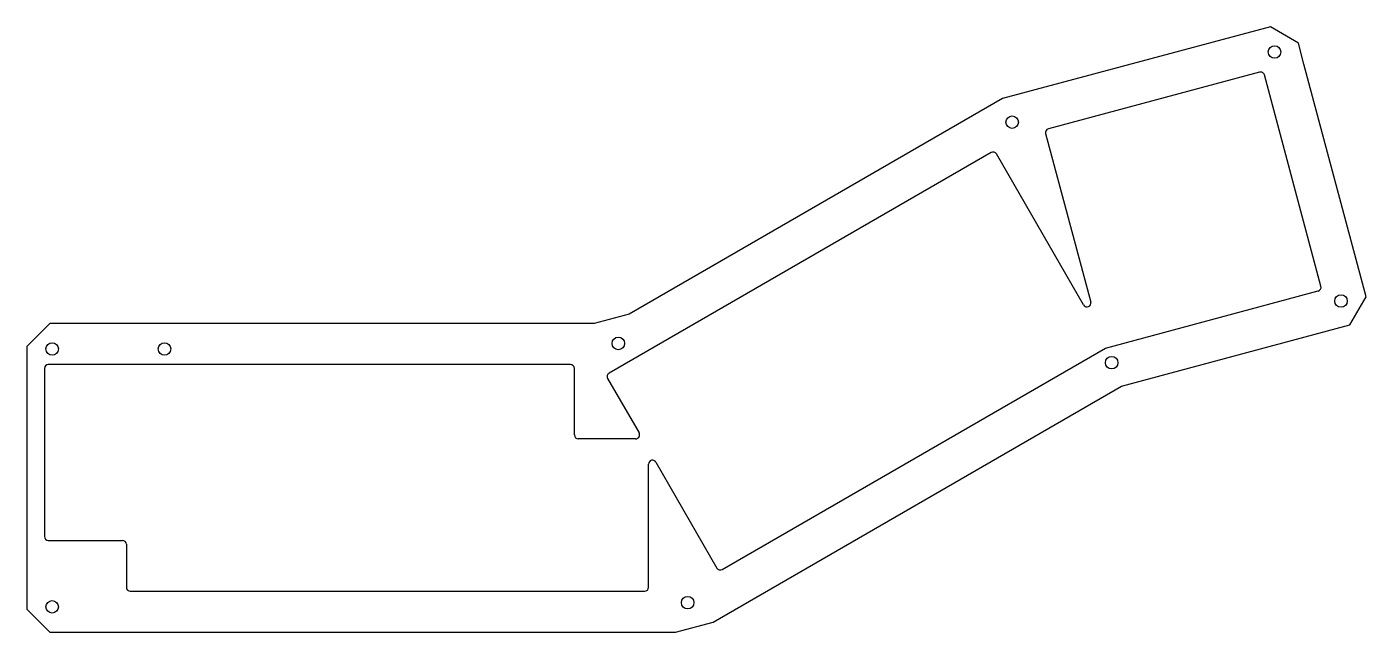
# Model space of a CAD drawing. Header units: millimetres. Extents: x -102 to 241, y -28 to 127.
import ezdxf

# ---------------------------------------------------------------- set-up
doc = ezdxf.new("R2010")
doc.units = ezdxf.units.MM

msp = doc.modelspace()

# ---------------------------------------------------------------- linework, layer by layer
at = {"color": 7, "linetype": 'Continuous', "lineweight": 25}
for p, q in [((216.29, 126.56), (147.64, 108.17)), ((223.46, 122.39), (216.29, 126.56)), ((224.89, 116.96), (223.46, 122.39)), ((240.83, 57.44), (224.89, 116.96)), ((213.52, 114.95), (159.43, 100.46)), ((229.24, 60.15), (214.74, 114.24)), ((147.64, 108.17), (52.06, 52.98)), ((158.72, 99.23), (170.27, 56.11)), ((144.75, 94.38), (46.89, 37.88)), ((168.44, 55.35), (146.12, 94.01)), ((174.08, 44.33), (228.53, 58.93)), ((236.68, 50.24), (240.83, 57.44)), ((52.06, 52.98), (43.11, 50.59)), ((-96.38, 50.59), (-102.25, 44.71)), ((43.11, 50.59), (-96.38, 50.59)), ((178.13, 34.55), (236.68, 50.24)), ((-102.25, 44.71), (-102.25, -22.54)), ((75.89, -12.35), (174.08, 44.33)), ((-97.75, 39.09), (-97.75, -3.91)), ((37.01, 40.09), (-96.75, 40.09)), ((38.01, 22.09), (38.01, 39.09)), ((46.53, 36.51), (54.57, 22.59)), ((73.58, -25.81), (178.13, 34.55)), ((53.7, 21.09), (39.01, 21.09)), ((57.01, -16.91), (57.01, 14.62)), ((58.88, 15.12), (74.53, -11.99)), ((-96.75, -4.91), (-77.75, -4.91)), ((-76.75, -5.91), (-76.75, -16.91)), ((-75.75, -17.91), (56.01, -17.91)), ((-102.25, -22.54), (-96.38, -28.41)), ((63.87, -28.41), (73.58, -25.81)), ((-96.38, -28.41), (63.87, -28.41))]:
    msp.add_line(p, q, dxfattribs=at)
for centre in [(217.36, 120.12), (150.13, 102.15), (234.39, 56.36), (-95.75, 44.09), (-66.99, 44.09), (49.26, 45.51), (175.64, 40.57), (-95.75, -21.91), (67.04, -20.84)]:
    msp.add_circle(centre, 1.6, dxfattribs=at)
for centre, start, end in [((213.78, 113.98), 15, 105), ((159.68, 99.49), 105, 195), ((145.25, 93.51), 30, 120), ((228.27, 59.89), 285, 15), ((169.31, 55.85), 210, 15), ((-96.75, 39.09), 90, 180), ((37.01, 39.09), 0, 90), ((47.39, 37.01), 120, 210), ((39.01, 22.09), 180, 270), ((53.7, 22.09), 270, 30), ((58.01, 14.62), 30, 180), ((-96.75, -3.91), 180, 270), ((-77.75, -5.91), 0, 90), ((75.39, -11.49), 210, 300), ((-75.75, -16.91), 180, 270), ((56.01, -16.91), 270, 0)]:
    msp.add_arc(centre, 1, start, end, dxfattribs=at)

doc.saveas('drawing.dxf')
